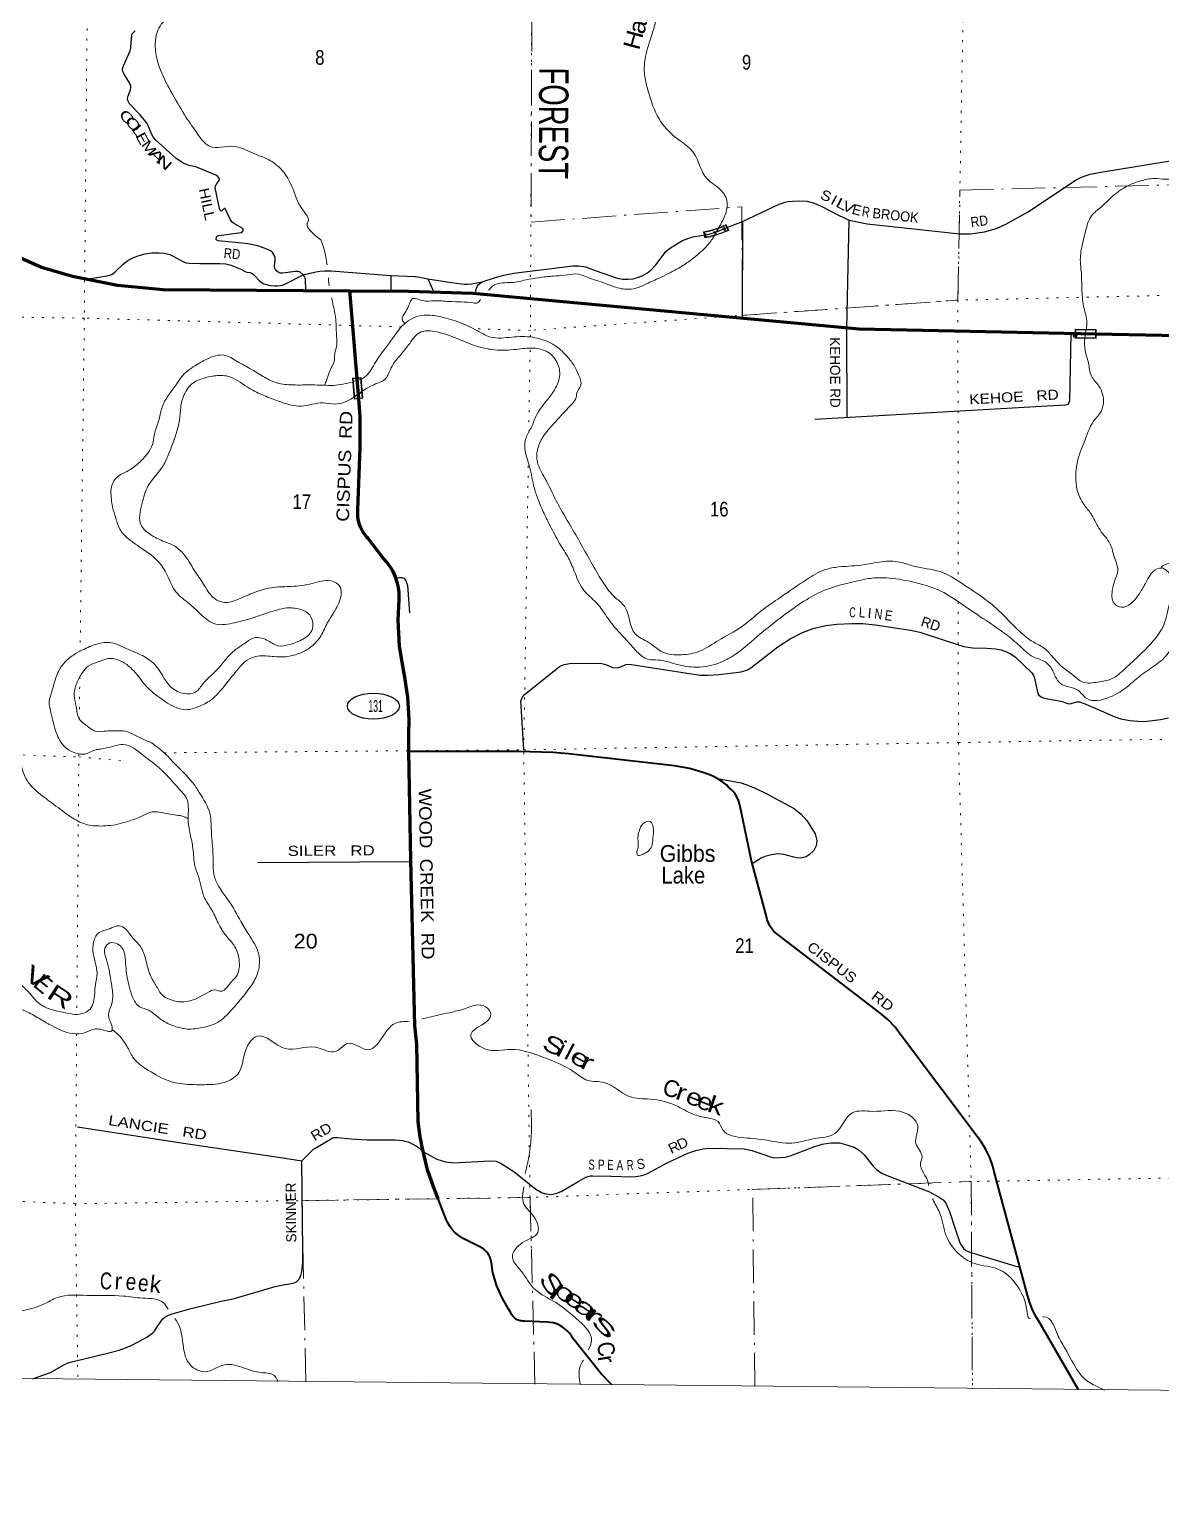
# Model space of a CAD drawing. Header units: feet. Extents: x -252658 to 9, y -366365 to -181930.
# Drawn here: x -245257 to -231771, y -366365 to -348978 of the extents above; entities that cross this region are included whole.
import ezdxf
from ezdxf.enums import TextEntityAlignment as Align

# ---------------------------------------------------------------- set-up
doc = ezdxf.new("R2010")
doc.units = ezdxf.units.FT
doc.header["$LTSCALE"] = 80
doc.header["$PDMODE"] = 32
doc.header["$PDSIZE"] = 40
doc.linetypes.add('DOT_DASHED', pattern=[7.7, 5, -1.2, 0.3, -1.2])
doc.linetypes.add('DOTTED', pattern=[1.5, 0.3, -1.2])
for name, color, linetype, lineweight in [('17', 7, 'Continuous', 25), ('20', 7, 'Continuous', 70), ('23', 7, 'Continuous', 70), ('26', 7, 'Continuous', 40), ('29', 7, 'Continuous', 25), ('31', 7, 'Continuous', 13), ('39', 7, 'Continuous', 13), ('4', 7, 'Continuous', 13), ('44', 7, 'DOT_DASHED', 13), ('57', 7, 'Continuous', 13), ('59', 7, 'Continuous', 13), ('7', 7, 'DOTTED', 13)]:
    doc.layers.add(name, color=color, linetype=linetype, lineweight=lineweight)
for name, color, linetype in [('27', 7, 'Continuous'), ('30', 7, 'Continuous'), ('41', 7, 'Continuous'), ('55', 7, 'Continuous')]:
    doc.layers.add(name, color=color, linetype=linetype)

msp = doc.modelspace()

# ---------------------------------------------------------------- linework, layer by layer
at = {"layer": '17'}
msp.add_ellipse((-241158.67, -357042.41), major_axis=(-309.24, 1), ratio=0.500121, dxfattribs=at)
at = {"layer": '20'}
for points in [[(-241439.81, -352097.79), (-243660.9, -352082.25), (-244205.15, -352031.53), (-244741.11, -351924.19), (-245109.35, -351815.6), (-245411.01, -351683.32)], [(-220957.41, -352900.48), (-226215.41, -352766.23), (-227931.03, -352721.26), (-230594.82, -352651.43), (-232552.68, -352610.79), (-235376.15, -352552.18), (-239976.3, -352128.69), (-240738.48, -352102.69), (-241439.81, -352097.79)]]:
    msp.add_lwpolyline(points, dxfattribs=at)
at = {"layer": '23'}
for points in [[(-240735.31, -357581.41), (-240738.68, -357378.53), (-240732.61, -357201.88), (-240746.64, -356936.03), (-240788.39, -356673.11), (-240797.12, -356634.39), (-240847.48, -356327.54), (-240865.49, -356017.12), (-240850.98, -355770.76), (-240850.69, -355764.71), (-240851.34, -355697.42), (-240859.02, -355630.56), (-240873.64, -355564.87), (-240895.05, -355501.07), (-240923.01, -355439.86), (-240957.21, -355381.91), (-240997.29, -355327.84), (-241042.8, -355278.27), (-241219.35, -355044.96), (-241235.82, -355027.81), (-241263.67, -354993.69), (-241287.8, -354956.85), (-241307.94, -354917.68), (-241323.89, -354876.63), (-241335.45, -354834.13), (-241342.51, -354790.66), (-241344.98, -354746.69), (-241342.85, -354702.7), (-241317.33, -353961.14), (-241315.66, -353592.08), (-241333.04, -353381.23), (-241436.88, -352133.31), (-241439.81, -352097.79)], [(-240388.68, -362910.25), (-240444.71, -362766.38), (-240515.72, -362565.93), (-240580.36, -362277.34), (-240585.93, -362252.5), (-240591.22, -362227.34), (-240603.04, -362171.15), (-240627.04, -361989.29), (-240642.97, -361068.1), (-240663.3, -360848.92), (-240713.8, -358875.67), (-240735.31, -357581.41)]]:
    msp.add_lwpolyline(points, dxfattribs=at)
at = {"layer": '26'}
for points in [[(-232762.99, -365185.39), (-233235.68, -364369.6), (-233264.01, -364324.43), (-233307.9, -364239.82), (-233342.7, -364151.09), (-233368.04, -364059.21), (-233765.06, -362590.42), (-233782.9, -362520.78), (-233818.47, -362419.66), (-233864.41, -362322.81), (-233920.23, -362231.29), (-233922.29, -362233.24), (-234870.72, -360968.66), (-234872.39, -360966.19), (-234947.47, -360867.12), (-235032.49, -360776.44), (-235126.52, -360695.15), (-236389.9, -359727.23), (-236391.04, -359725.95), (-236416.01, -359694.54), (-236437.57, -359660.7), (-236455.46, -359624.78), (-236469.51, -359587.2), (-236479.55, -359548.35), (-236654.8, -358883.77), (-236790.34, -358236.29), (-236797.36, -358206.53), (-236810.54, -358167.11), (-236827.76, -358129.29), (-236848.84, -358093.47), (-236873.55, -358060.06), (-236901.62, -358029.41), (-236932.74, -358001.86), (-236951.81, -357983.9), (-237002.83, -357942.46), (-237057.91, -357906.58), (-237116.43, -357876.65), (-237177.76, -357853.01), (-237221.79, -357836.78), (-237395.99, -357785.31), (-237574.61, -357752.34), (-238833.63, -357611.01), (-239018.21, -357592.72), (-239429.13, -357583.36), (-240702.95, -357581.46), (-240735.31, -357581.41)], [(-238321.38, -365128.37), (-238447.61, -364995.27), (-238787.61, -364565.09), (-238801.71, -364541.92), (-238824.4, -364511.22), (-238850.17, -364483.05), (-238878.75, -364457.73), (-238909.82, -364435.53), (-238943.04, -364416.71), (-238978.04, -364401.46), (-239014.45, -364389.95), (-239051.86, -364382.31), (-239089.86, -364378.63), (-239360.59, -364367.52), (-239361.02, -364367.54), (-239378.45, -364367.75), (-239395.81, -364366.14), (-239412.9, -364362.71), (-239429.54, -364357.53), (-239445.55, -364350.63), (-239460.75, -364342.09), (-239474.97, -364332.01), (-239488.07, -364320.5), (-239499.88, -364307.69), (-239510.3, -364293.71), (-239519.19, -364278.72), (-239526.47, -364262.88), (-239555.71, -364217.98), (-239631.02, -364082.35), (-239691.73, -363939.59), (-239729.53, -363816.27), (-239737.2, -363791.25), (-239740.92, -363766.27), (-239758.28, -363649.73), (-239762.5, -363631.73), (-239770.13, -363608.89), (-239780.11, -363586.97), (-239792.32, -363566.22), (-239806.64, -363546.85), (-239822.9, -363529.09), (-239840.93, -363513.13), (-239860.53, -363499.14), (-239881.48, -363487.27), (-240087.96, -363381.65), (-240112.92, -363368.88), (-240137.96, -363351.89), (-240158, -363337.71), (-240192.16, -363307.72), (-240222.99, -363274.33), (-240250.16, -363237.89), (-240273.38, -363198.82), (-240292.38, -363157.54), (-240388.68, -362910.25)]]:
    msp.add_lwpolyline(points, dxfattribs=at)
at = {"layer": '29'}
for p, q in [((-236763.72, -351268.06), (-236768.31, -352435.45)), ((-240950.29, -351912.58), (-240949.18, -352099.17)), ((-240511.69, -351952.17), (-240438.8, -352110.3)), ((-232854.06, -352607.19), (-232869.34, -353407.57)), ((-232925.49, -353456.36), (-235900.29, -353627.71)), ((-242533.37, -358904.2), (-240716.23, -358891.66))]:
    msp.add_line(p, q, dxfattribs=at)
for points in [[(-243428.28, -350568.59), (-243508.85, -350518.59), (-243747.95, -350302.14), (-243776.18, -350266.99), (-243796.34, -350233.79), (-243841.17, -350127.7), (-243853.27, -350099.94), (-243935.82, -350000.26), (-244061.07, -349866.4), (-244083.12, -349827.24), (-244088.1, -349808.02), (-244083.84, -349783.81), (-244052.53, -349701.22), (-244045.4, -349674.16), (-244048.25, -349655.65), (-244061.07, -349615.78), (-244126.54, -349516.1), (-244141.48, -349481.21), (-244144.32, -349461.28), (-244140.77, -349436.36), (-244106.61, -349350.92), (-244055.37, -349237), (-244046.12, -349202.11), (-244041.14, -349137.32), (-244036.87, -349053.29), (-244029.76, -349034.8), (-244016.95, -349019.12), (-243995.6, -348997.77)], [(-235492.56, -351253.24), (-235278.44, -351295.71), (-234173.97, -351415.33), (-234050.15, -351416.75), (-233883.62, -351392.54), (-233737.03, -351351.24), (-233627.43, -351301.41), (-233371.25, -351159), (-232790.55, -350771.67), (-232725.08, -350740.34), (-232682.39, -350723.25), (-232625.46, -350706.16), (-232585.6, -350697.63), (-232448.96, -350674.84), (-231206.53, -350471.96)], [(-241993.6, -351904.77), (-242035.19, -351870.62), (-242052.79, -351864.75), (-242086.39, -351866.35), (-242239.99, -351883.42), (-242269.33, -351882.9), (-242286.93, -351877.02), (-242312, -351855.15), (-242325.33, -351842.87), (-242334.4, -351817.79), (-242335.99, -351798.05), (-242327.46, -351725.47), (-242329.07, -351696.13), (-242340.26, -351672.11), (-242360, -351638.5), (-242371.73, -351625.69), (-242382.93, -351618.75), (-242426.66, -351597.4), (-242470.4, -351582.46), (-242523.73, -351564.32), (-242606.93, -351544.04), (-242683.73, -351531.24), (-243005.87, -351501.35), (-243024.01, -351492.82), (-243029.34, -351484.28), (-243025.07, -351452.26), (-243016.54, -351441.59), (-242999.47, -351435.19), (-242732.8, -351398.9), (-242716.8, -351388.23), (-242709.33, -351377.56), (-242709.33, -351359.41), (-242720, -351347.67), (-242824.01, -351288.45), (-242839.47, -351277.23), (-242865.07, -351240.95), (-242918.4, -351123.55), (-242927.47, -351115.55), (-242934.41, -351115.01), (-242939.74, -351117.15), (-242952.54, -351129.96), (-242963.21, -351140.63), (-242973.87, -351144.9), (-242980.27, -351142.76), (-242990.94, -351112.88), (-243042.15, -350866.35), (-243040.01, -350846.07), (-243022.94, -350816.19), (-242995.75, -350781.5), (-242990.94, -350773.5), (-242991.49, -350759.09), (-243001.61, -350743.62), (-243012.82, -350731.34), (-243033.61, -350718), (-243244.81, -350628.36), (-243273.63, -350617.68), (-243335.49, -350604.87), (-243364.28, -350596.34), (-243385.73, -350589.07), (-243428.28, -350568.59)], [(-236763.72, -351268.06), (-236326.68, -351062.89), (-236256.23, -351039.39), (-236220.65, -351030.85), (-236167.27, -351025.86), (-236079.74, -351023.73), (-235993.63, -351028.71), (-235951.65, -351037.97), (-235908.95, -351052.21), (-235817.15, -351088.52), (-235620.73, -351193.9), (-235492.56, -351253.24)], [(-239861.75, -351987.42), (-239703.76, -351934.73), (-239606.27, -351908.39), (-239487.43, -351886.32), (-238784.33, -351798.03), (-238715.3, -351797.31), (-238661.93, -351803.72), (-238634.88, -351810.84), (-238505.37, -351857.84), (-238254.87, -351943.28), (-238193.67, -351954.67), (-238123.93, -351957.52), (-238065.57, -351951.82), (-238012.92, -351937.58), (-237959.54, -351915.51), (-237896.21, -351880.62), (-237854.21, -351847.16), (-237793.73, -351786.64), (-237674.18, -351624.3), (-237633.61, -351590.84), (-237557.47, -351541.71), (-237477.76, -351494.71), (-237415.14, -351470.51), (-237356.78, -351453.42), (-237281.35, -351439.18), (-237181.73, -351422.09), (-237109.13, -351403.58), (-237062.17, -351387.91), (-236965.39, -351348.04), (-236848.68, -351299.63), (-236763.72, -351268.06)], [(-235518.23, -353603.62), (-235522.49, -352544.33), (-235492.56, -351253.24)], [(-244572.68, -351957.92), (-244307.22, -351912.25), (-244273.62, -351899.97), (-244238.95, -351873.83), (-244138.68, -351775.65), (-244081.62, -351733.49), (-244014.95, -351698.81), (-243949.35, -351673.72), (-243876.28, -351653.99), (-243795.75, -351642.77), (-243709.88, -351641.18), (-243644.81, -351647.58), (-243584.01, -351662.52), (-243536.01, -351684.93), (-243451.74, -351732.96), (-243400.55, -351756.43), (-243385.08, -351761.23), (-243353.61, -351767.11), (-243225.61, -351769.25), (-242984.54, -351769.25), (-242914.68, -351775.11), (-242890.68, -351779.92), (-242862.93, -351786.32), (-242745.6, -351831.15), (-242686.94, -351863.16), (-242664.53, -351871.7), (-242630.4, -351878.1), (-242609.61, -351882.9), (-242589.88, -351895.18), (-242566.4, -351918.66), (-242515.2, -351976.29), (-242481.6, -352000.29), (-242462.4, -352009.9), (-242429.86, -352021.11), (-242389.87, -352031.24), (-242338.13, -352036.05), (-242304.53, -352035.51), (-242265.59, -352031.78), (-242241.07, -352026.44), (-242206.94, -352013.63), (-241993.6, -351904.77)], [(-241993.6, -351904.77), (-241842.21, -351867.09), (-241794.53, -351859.26), (-241741.87, -351856.41), (-241662.88, -351858.54), (-240950.29, -351912.58)], [(-241963.39, -352092.88), (-241968, -351957.07), (-241971.2, -351943.2), (-241976.53, -351929.32), (-241993.6, -351904.77)], [(-240950.29, -351912.58), (-240663.04, -351926.19), (-240606.11, -351933.31), (-240511.69, -351952.17)], [(-240511.69, -351952.17), (-240227.53, -351995.97), (-240108.33, -352011.98), (-240076.66, -352014.48), (-240039.3, -352015.54), (-239991.26, -352011.63), (-239861.75, -351987.42)], [(-239939.93, -352131.43), (-239937.9, -352087.81), (-239932.21, -352062.18), (-239923.67, -352045.09), (-239910.15, -352025.16), (-239892.36, -352008.07), (-239861.75, -351987.42)], [(-232925.49, -353456.36), (-232896.74, -353449.55), (-232886.78, -353443.85), (-232873.97, -353428.19), (-232869.34, -353407.57)], [(-240887.91, -355512.05), (-240850.39, -355508.77), (-240818.37, -355509.48), (-240794.88, -355517.31), (-240772.82, -355546.51), (-240764.99, -355568.58), (-240752.9, -355606.32), (-240727.27, -355931.01)], [(-239368.37, -357562.89), (-239398.45, -357036.8), (-239402.71, -356984.1), (-239388.48, -356938.53), (-239364.29, -356905.78), (-238942.97, -356569.69), (-238918.76, -356559.72), (-238881.76, -356545.48), (-238823.4, -356535.52), (-238453.33, -356529.82), (-238392.12, -356545.48), (-238310.99, -356581.09), (-238255.47, -356585.35), (-238214.2, -356575.39), (-238151.57, -356546.91), (-238110.29, -356542.63), (-238009.23, -356558.3), (-237269.08, -356672.23), (-237172.28, -356675.07), (-237041.34, -356666.53), (-236779.44, -356632.36), (-236702.57, -356609.56), (-236665.57, -356586.78), (-236341.04, -356336.14), (-236194.42, -356240.72), (-236050.67, -356165.25), (-235923.98, -356115.4), (-235771.69, -356079.8), (-235642.15, -356064.13), (-235461.39, -356057), (-235331.85, -356058.44), (-235185.26, -356074.1), (-234763.94, -356136.77), (-234652.91, -356162.39), (-234325.54, -356267.78), (-234126.26, -356330.43), (-234023.78, -356347.53), (-233852.98, -356353.23)], [(-233852.98, -356353.23), (-233749.06, -356360.35), (-233684.29, -356371.03), (-233638.04, -356385.98), (-233577.54, -356416.61), (-233512.78, -356460.04), (-233319.2, -356645.17), (-233298.56, -356677.22), (-233287.89, -356710.68), (-233267.96, -356804.67), (-233245.19, -356890.12), (-233236.64, -356910.06), (-233220.27, -356925.02), (-233201.06, -356937.12), (-233171.17, -356947.08), (-232971.9, -356981.26), (-232955.87, -356985.9), (-232912.12, -357004.05), (-232888.26, -357010.82), (-232869.76, -357013.67), (-232849.49, -357012.59), (-232781.17, -356992.66), (-232771.55, -356990.17), (-232749.85, -356992.66), (-232675.84, -357018.29), (-232337.07, -357166.4), (-232257.71, -357193.82), (-232152.04, -357214.82), (-232054.16, -357222.3), (-231975.54, -357223.36), (-231881.22, -357214.47), (-231784.8, -357200.58), (-231690.86, -357180.64)], [(-237063.02, -357902.64), (-236781.02, -357956.78), (-236724.08, -357973.87), (-236621.6, -358013.74), (-236473.57, -358084.95), (-236157.59, -358258.69), (-236066.49, -358329.89), (-235998.17, -358403.95), (-235898.53, -358563.44), (-235878.61, -358643.19), (-235887.15, -358705.85), (-235912.77, -358762.82), (-235964.01, -358808.39), (-236006.71, -358836.87), (-236069.34, -358853.96), (-236112.04, -358851.11), (-236151.89, -358839.72), (-236271.45, -358808.39), (-236336.93, -358802.69), (-236416.64, -358814.08), (-236496.34, -358834.02), (-236541.89, -358853.96), (-236647.22, -358919.47)], [(-244681.87, -362051.5), (-243448.24, -362242.32), (-242288.42, -362415.15), (-242012.59, -362457.21)], [(-242012.59, -362457.21), (-241895.14, -362341.54), (-241870.24, -362320.9), (-241843.9, -362301.67), (-241670.25, -362199.13), (-241653.89, -362188.45), (-241633.24, -362182.04), (-241619.73, -362179.91), (-241587.69, -362179.2), (-241422.58, -362196.29), (-241231.85, -362207.68), (-240898.79, -362207.68), (-240813.39, -362216.22), (-240767.85, -362226.19), (-240745.07, -362233.31), (-240696.68, -362254.68), (-240656.82, -362276.03), (-240611.28, -362308.79), (-240562.88, -362350.09)], [(-240562.88, -362350.09), (-240404.9, -362436.97), (-240298.14, -362469.72), (-240205.63, -362482.54), (-239772.93, -362459.75), (-239697.49, -362464.03), (-239636.29, -362488.23), (-239488.26, -362585.07), (-239226.36, -362795.84), (-239148.07, -362839.99), (-239105.37, -362851.38), (-239038.48, -362858.5), (-238974.42, -362842.84), (-238924.61, -362824.32), (-238713.95, -362699), (-238629.97, -362652.01), (-238573.03, -362637.77), (-238548.84, -362636.34), (-238326.8, -362642.04), (-238099.06, -362647.73), (-238035.93, -362644.23), (-237982.34, -362636.34), (-237933.94, -362624.94), (-237894.1, -362607.86), (-237660.67, -362482.54), (-237415.85, -362368.61), (-237319.05, -362334.43), (-237230.81, -362314.49), (-237153.95, -362305.95), (-236744.02, -362317.34), (-236654.35, -362335.85), (-236499.21, -362385.7), (-236435.15, -362409.91), (-236378.22, -362421.3), (-236317.02, -362419.88), (-236252.96, -362415.6), (-236197.45, -362397.09), (-235901.4, -362288.86), (-235814.57, -362261.8), (-235713.51, -362243.29), (-235609.61, -362244.71), (-235548.4, -362260.38), (-235434.53, -362297.4), (-235371.91, -362334.43), (-235314.97, -362385.7), (-235206.8, -362522.41)], [(-242009.09, -363778.54), (-241998.34, -363668.08), (-241999.76, -363525.67), (-242012.59, -362457.21)], [(-235206.8, -362522.41), (-235166.94, -362562.29), (-235101.47, -362607.86), (-234950.59, -362670.52), (-234537.82, -362827.17), (-234421.1, -362892.68), (-234372.71, -362924.01), (-234344.24, -362961.04), (-234298.69, -363063.57), (-234230.37, -363268.64), (-234170.59, -363442.38), (-234130.74, -363502.19), (-234102.27, -363524.98), (-234076.65, -363539.22), (-233951.39, -363579.09), (-233467.45, -363724.35)], [(-242113.08, -363916.24), (-242075.2, -363898.78), (-242043.89, -363868.88), (-242021.11, -363824.73), (-242009.09, -363778.54)], [(-243554.06, -364281.67), (-243327.58, -364219.41), (-242971.86, -364128.43), (-242826.63, -364102.15), (-242329.26, -363956.46), (-242272.41, -363944.16), (-242113.08, -363916.24)], [(-245219.26, -365055.73), (-245003.04, -364978.25), (-244843.62, -364887.11), (-244792.38, -364864.33), (-244735.45, -364850.09), (-244308.44, -364744.7), (-244186.03, -364713.37), (-244111.67, -364687.09), (-244041.56, -364659.97), (-243960.79, -364615.88), (-243856.52, -364558.86), (-243784.65, -364508.3), (-243764.01, -364486.23), (-243733.41, -364434.25), (-243670.78, -364343.11), (-243643.02, -364319.61), (-243608.15, -364300.39), (-243554.06, -364281.67)]]:
    msp.add_lwpolyline(points, dxfattribs=at)
at = {"layer": '29', "linetype": 'DOTTED', "lineweight": 100}
msp.add_arc((-237406.12, -350367.34), 1080.04, 279.97721, 295.39162, dxfattribs=at)
at = {"layer": '31'}
for p, q in [((-236963.73, -351317.43), (-236938.85, -351370.93)), ((-236959.87, -351306.78), (-236928.24, -351374.78)), ((-237212.73, -351465.48), (-237226.15, -351391.69)), ((-237206.28, -351456.19), (-237216.84, -351398.14))]:
    msp.add_line(p, q, dxfattribs=at)
for radius, start, end in [(1040.04, 279.9646, 295.40859), (1048.04, 280.40515, 294.96796), (1115.04, 279.98774, 295.3775), (1107.04, 280.4, 294.96687)]:
    msp.add_arc((-237406.12, -350367.34), radius, start, end, dxfattribs=at)
at = {"layer": '39'}
for points in [[(-238404, -340444.05), (-238403, -340559.05), (-238411, -340675.05), (-238450, -340797.05), (-238482, -340915.05), (-238518, -341054.05), (-238550, -341232.05), (-238573, -341401.05), (-238600, -341510.05), (-238612, -341607.05), (-238624, -341719.05), (-238614, -341823.05), (-238585, -341960.05), (-238570, -342095.05), (-238560, -342204.05), (-238529, -342313.05), (-238501, -342438.05), (-238453, -342621.05), (-238382, -342759.05), (-238316, -342873.05), (-238267, -343141.05), (-238212, -343285.05), (-238200, -343489.05), (-238211, -343798.05), (-238266, -343938.05), (-238394, -344172.05), (-238577, -344395.05), (-238761, -344528.05), (-239102, -344782.05), (-239396, -345005.05), (-239545, -345223.05), (-239669, -345479.05), (-239789, -345742.05), (-239931, -345970.05), (-240114, -346171.05), (-240212, -346334.05), (-240275, -346469.05), (-240345, -346626.05), (-240451, -346796.05), (-240600, -346936.05), (-240713, -347054.05), (-240842, -347218.05), (-240902, -347408.05), (-240953, -347661.05), (-241010, -347775.05), (-241120, -347911.05), (-241356, -348053.05), (-241712, -348082.05), (-242115, -348258.05), (-242617, -348529.05), (-243143, -348786.05), (-243588, -348827.05), (-243724, -348991.05), (-243690, -349475.05), (-243551, -349753.05), (-243391, -350025.05), (-243252, -350225.05), (-243111, -350372.05), (-242818, -350374.05), (-242600, -350453.05), (-242405, -350533.05), (-242245, -350660.05), (-242129, -350851.05), (-242002, -351127.05), (-241939, -351277.05), (-241946, -351290.05), (-241911, -351376.05), (-241783, -351487.05)], [(-237098.57, -351435.5), (-236986, -351228.05), (-236946, -351041.05), (-237025, -350890.05), (-237186, -350761.05), (-237348, -350450.05), (-237549, -350277.05), (-237734, -350083.05), (-237876, -349754.05), (-237920, -349583.05), (-237932, -349498.05), (-237923, -349336.05), (-237854, -349077.05), (-237804, -348910.05), (-237782, -348760.05), (-237716, -348485.05), (-237650, -348344.05), (-237598, -348030.05), (-237454, -347601.05), (-237415, -347552.05), (-237295, -347274.05), (-237259, -347123.05), (-237210, -346935.05), (-237163, -346736.05), (-236926, -346509.05), (-236722, -346409.05), (-236412, -346156.05), (-236005, -345791.05), (-235640, -345620.05), (-235299, -345633.05), (-234942, -345601.05), (-234790, -345512.05), (-234582, -345395.05), (-234481, -345300.05), (-234407, -345229.05)], [(-232670.54, -352555.39), (-232662.74, -352504.95), (-232695.64, -352305.49), (-232722.15, -352092.16), (-232728.81, -351887.37), (-232739.17, -351670.45), (-232724.76, -351580.56), (-232677.36, -351381.2), (-232608.42, -351202.46), (-232493.23, -351097.16), (-232332.69, -350946.9), (-232151.03, -350833.31), (-232007.12, -350780.91), (-231827.84, -350757.52), (-231687.46, -350763.21), (-231523.91, -350651.15), (-231436.76, -350470.98)], [(-241783, -351487.05), (-241745, -351602.05), (-241710.35, -351787.17)], [(-239786.89, -352086.93), (-239768, -352068.05), (-239717, -352025.05), (-239515, -351996.05), (-239340, -351965.05), (-239192, -351939.05), (-239015, -351919.05), (-238878, -351909.05), (-238752, -351894.05), (-238634, -351923.05), (-238535, -351962.05), (-238417, -351999.05), (-238294, -352046.05), (-238120, -352077.05), (-238005, -352056.05), (-237885, -352003.05), (-237729, -351931.05), (-237523, -351824.05), (-237394, -351741.05), (-237296, -351663.05), (-237224, -351599.05), (-237131, -351489.05), (-237098.57, -351435.5)], [(-241694.98, -351938.5), (-241688, -352016.05), (-241684.53, -352033.54)], [(-241655.6, -352179.58), (-241646, -352228.05), (-241610, -352407.05), (-241598, -352620.05), (-241602, -352779.05), (-241617, -352829.05), (-241623, -352917.05), (-241686, -353068.05), (-241716, -353162.05), (-241734, -353216.05), (-241734, -353222.05)], [(-240788.93, -352480.54), (-240817, -352434.05), (-240773, -352340.05), (-240730, -352251.05), (-240701, -352194.05), (-240575, -352211.05), (-240432, -352213.05), (-240256, -352222.05), (-240111, -352227.05), (-239971, -352239.05), (-239919, -352238.05), (-239882.92, -352198.88)], [(-241402.33, -353177.68), (-241263.2, -353124.04), (-241146.64, -352966.62), (-241027.65, -352793.21), (-240929.88, -352663.37), (-240815.49, -352511.91), (-240603.53, -352391.08), (-240410.89, -352394.13), (-240183.61, -352454.25), (-239941.44, -352558.89), (-239763.05, -352645.81), (-239510.12, -352646.43), (-239261.25, -352648.94), (-239054.19, -352714.55), (-238929.86, -352796.04), (-238851.72, -352878.33), (-238764.4, -352992.96), (-238714.87, -353094.55), (-238688.05, -353219.63), (-238738.94, -353322.61), (-238741.58, -353346.61), (-238835.6, -353486.58), (-239013.34, -353680.51), (-239133.6, -353825.81), (-239199.58, -353968.51), (-239205.97, -354134.84), (-239116.63, -354325.75), (-238981.26, -354598.11), (-238866.16, -354801.73), (-238733.64, -355029.87), (-238468.86, -355496.19), (-238339.35, -355686.15), (-238272.88, -355754.09), (-238169.09, -355853.1), (-238041.21, -356181.43), (-237877.33, -356286.02), (-237713.67, -356398.64), (-237491.67, -356430.54), (-237275.75, -356388.05), (-237043.41, -356255.73), (-236778.35, -356100.19), (-236540.41, -355907.83), (-236344.03, -355768.54), (-236196.79, -355666.08), (-235994.5, -355530.96), (-235778.68, -355416.26), (-235619.25, -355384.33), (-235309.35, -355356.35), (-235079.49, -355318.24), (-234869.06, -355331.78), (-234727.62, -355373.6), (-234410.18, -355440.1), (-234148.9, -355581.35), (-233792.16, -355833.43), (-233739.16, -355878.95), (-233672.53, -355940.88), (-233578.76, -356039.62), (-233420.11, -356190.22), (-233311.83, -356271.3), (-233179.32, -356346.99), (-233079.48, -356443.89), (-232952.56, -356579.61), (-232826.54, -356673.19), (-232710.29, -356756.47), (-232531.58, -356755.14), (-232376.11, -356721.1), (-232204.06, -356591.21), (-232039.46, -356439.05), (-231782.73, -356142.87), (-231759.61, -356103.36), (-231682.28, -355834.57), (-231640.05, -355679.21), (-231646.03, -355524.59), (-231680.5, -355461.5), (-231737.36, -355409.86), (-231768.99, -355390.97), (-231646.83, -355325.97), (-231539.66, -355220.46), (-231387.41, -355080.01), (-231172.7, -355007.41), (-230971.99, -354932.43), (-230838.9, -354909.84), (-230641.87, -354898.95), (-230451.87, -354926), (-230268.52, -354900.72), (-229951.39, -354826.78), (-229810.12, -354798.39), (-229692.76, -354839.58), (-229569.22, -354951.14), (-229466.37, -355086.24), (-229302.65, -355273.08), (-229247, -355447.05), (-229275.71, -355622.83), (-229248.36, -355727.86), (-229141.5, -355939.29), (-228959.09, -356102.54)], [(-241289.79, -353297.18), (-241387.82, -353359.8), (-241155.13, -353213.14), (-241010.64, -353138.69), (-240949.19, -353015.93), (-240824.24, -352844.68), (-240726.63, -352720.86), (-240590.53, -352584), (-240439.81, -352577.92), (-240145.11, -352669.9), (-239906.59, -352760.41), (-239714.84, -352797.53), (-239455.73, -352792.29), (-239258.61, -352777.39), (-239081.22, -352826.17), (-238960.58, -352971.76), (-238944.79, -353134.67), (-239029.88, -353316.99), (-239215.33, -353574.92), (-239277.36, -353719.73), (-239340.92, -353846.45), (-239356.27, -353972.43), (-239299.72, -354188.55), (-239242.27, -354446.83), (-239197.61, -354580.4), (-239125.75, -354748.78), (-239055.26, -354893.06), (-238999.77, -354996.82), (-238944.39, -355104.59)], [(-231771.2, -355398.94), (-231799.34, -355400.21), (-231895.32, -355461.89), (-231947.79, -355548.77), (-232025.55, -355681.14), (-232096.39, -355779.58), (-232188.62, -355851.39), (-232251.18, -355863.79), (-232338.29, -355817.38), (-232355.83, -355644.4), (-232324.74, -355530.87), (-232296.44, -355447.36), (-232333.99, -355271.85), (-232385.99, -355112.01), (-232506, -354942.37), (-232603.78, -354767.28), (-232685.19, -354656.83), (-232771.25, -354494.09), (-232793.54, -354349.07), (-232769.05, -354104.98), (-232684.54, -353868.48), (-232561.54, -353618.94), (-232511.87, -353562.07), (-232466.31, -353432.87), (-232519.17, -353228.88), (-232608.39, -353110.19), (-232644.4, -352952.78), (-232673.71, -352845.69), (-232691.77, -352692.76), (-232670.53, -352555.22)], [(-243124.06, -360449.41), (-243051.1, -360423.23), (-242961.14, -360437.63), (-242872.61, -360353.69), (-242781.44, -360245.75), (-242758.54, -360061.79), (-242806.74, -359910.08), (-242903.89, -359787.17), (-242996.55, -359646.33), (-243082.29, -359471.56), (-243168.88, -359328.87), (-243236.78, -359086.37), (-243283.3, -358946.73), (-243307.85, -358735.46), (-243339.64, -358570.13), (-243364.68, -358376.9), (-243376.99, -358157.92), (-243485.59, -358012.64), (-243600.63, -357883.25), (-243759.33, -357734.65), (-243891.21, -357634.91), (-244142.57, -357497.93), (-244229.25, -357511.7), (-244392.91, -357551.55), (-244457.37, -357559.89), (-244593.26, -357612.49), (-244703.39, -357601.58), (-244816.26, -357542.45), (-244924.55, -357385.15), (-244994.24, -357134.58), (-245018.38, -356983.49), (-244998.26, -356905.79), (-244958.41, -356764.4), (-244915.07, -356643.17), (-244845.92, -356532.65), (-244730.89, -356433.36), (-244620.87, -356372.05), (-244450.4, -356302.29), (-244275.34, -356286.82), (-244096.53, -356357.71), (-243908, -356440.88), (-243766.14, -356542.9), (-243648.14, -356712.49), (-243564.62, -356818.99), (-243407.98, -356893.31), (-243277, -356874.68), (-243183.93, -356770.8), (-243027.24, -356614.42), (-242808.16, -356375.43), (-242697.72, -356298.08), (-242589.55, -356230.71), (-242429.59, -356254.96), (-242294.86, -356322.69), (-242153.95, -356308.33), (-242016, -356253.77), (-241892.63, -356142.66), (-241880.12, -356048.7), (-241939.31, -355932.81), (-242036.5, -355888.13), (-242188.65, -355872.11), (-242307.76, -355897.07), (-242485.88, -355952.58), (-242629.74, -356002.97), (-242813.61, -356048.31), (-243034.87, -356064.57), (-243204.71, -355957.81), (-243345.78, -355825.73), (-243510.6, -355680.99), (-243613.77, -355481.69), (-243727.71, -355310.2), (-243952.08, -355139.82), (-244058.47, -355062.81), (-244167.96, -354951.62), (-244226.25, -354801.64), (-244264.96, -354670.24), (-244281.7, -354543.42), (-244283.86, -354473.15), (-244225.85, -354328.23), (-244050.42, -354222.5), (-243927.31, -354121.41), (-243789.64, -353924.42), (-243768.63, -353812.63), (-243711.46, -353623.56), (-243673.56, -353480.12), (-243597.55, -353337.68), (-243512.08, -353217.55), (-243447.41, -353124.96), (-243281.17, -352986.89), (-243140.59, -352908.33), (-242934.59, -352861.58), (-242781.96, -352935.79), (-242603.89, -353034.74), (-242453.69, -353124.93), (-242308.87, -353190.92), (-242116.81, -353216.01), (-241885.95, -353216.05), (-241633.22, -353224.68)], [(-243800.79, -357478.8), (-243991.27, -357393.57), (-244094.37, -357344.73), (-244260.78, -357336.35), (-244337.12, -357338.36), (-244451.73, -357345.39), (-244568.41, -357278.14), (-244662.49, -357191.42), (-244696.86, -357048.09), (-244721.52, -356917.05), (-244691.59, -356771.4), (-244623.97, -356642.78), (-244553.65, -356564.38), (-244446.06, -356519.06), (-244316.46, -356476.31), (-244172.6, -356502.15), (-243989.71, -356647.37), (-243861.42, -356807.2), (-243678.7, -356958.43), (-243384.9, -357084.49), (-243241.41, -357048.13), (-243094.8, -356969.72), (-242921.33, -356785.7), (-242788.56, -356622.68), (-242609.76, -356464.88), (-242414.53, -356445.93), (-242216.03, -356455.14), (-242068.69, -356424.9), (-241891.52, -356329.25), (-241781.76, -356201.73), (-241703.43, -356047.32), (-241617.43, -355907.14), (-241544.11, -355714.48), (-241551.93, -355630.02), (-241666.28, -355550.8), (-241887.9, -355581.1), (-242135.77, -355616.72), (-242340.82, -355627.4), (-242597.6, -355696.9), (-242782.32, -355774.3), (-242931.72, -355806.49), (-243068.62, -355744.73), (-243180.97, -355589.33), (-243291.05, -355423.95), (-243424.31, -355223.87), (-243540.24, -355128.55), (-243665.31, -355075.13), (-243813.82, -354997.01), (-243925.33, -354885.76), (-243916.84, -354639.24), (-243838.66, -354414.61), (-243663.87, -354180.48), (-243593.77, -354033.87), (-243511.53, -353807.34), (-243468.83, -353633.93), (-243452.73, -353479.89), (-243414.88, -353338.46), (-243300.54, -353189), (-243184.77, -353137.87), (-243057.54, -353109.11), (-242887.01, -353113.58), (-242661.48, -353239.85), (-242483.24, -353332.79), (-242308.39, -353401.56), (-242133.17, -353456.31), (-242019.03, -353467.32), (-241755.06, -353430.11), (-241614.9, -353443.81), (-241420.51, -353380.7), (-241387.82, -353359.8)], [(-241633.22, -353224.68), (-241405.16, -353178.5), (-241402.33, -353177.68)], [(-238944.39, -355104.59), (-238836.52, -355277.93), (-238756.9, -355456.55), (-238648.03, -355668.03), (-238509.08, -355804.07), (-238396.52, -355951.45), (-238274.35, -356115.14), (-238129.9, -356271.38), (-238020.72, -356394.6), (-237888.57, -356484.33), (-237762.34, -356493.65), (-237558.82, -356541.11), (-237344.95, -356576.81), (-237056.76, -356534.21), (-236851.13, -356425.26), (-236551.65, -356182.36), (-236280.99, -355966.79), (-236031.49, -355792.78), (-235797.31, -355666.52), (-235410.92, -355554.29), (-235243.41, -355520.56), (-235048.5, -355513.64), (-234754.59, -355559.45), (-234400.24, -355673.06), (-234145.45, -355832.19), (-233900.86, -355997.08), (-233628.75, -356184.75), (-233461.81, -356325.54), (-233302.59, -356454.09), (-233157.67, -356516.06), (-233081.59, -356600.3), (-232981.64, -356769.42), (-232771.05, -356853.18), (-232663.24, -356952.29), (-232397.85, -356937.18), (-232204.26, -356827.91), (-232027.78, -356682.09), (-231855.94, -356560.21), (-231710.03, -356431.64), (-231618.49, -356233.44), (-231545.38, -355972.56), (-231460.82, -355810.29), (-231454.7, -355577.75), (-231477.57, -355454.78), (-231489.13, -355360.2), (-231390.68, -355280.53), (-231099.68, -355207.92), (-230803.04, -355149.49), (-230602.27, -355148.74), (-230417.49, -355145.56), (-230262.02, -355111.52), (-230103.64, -355043.45), (-229976.78, -355028.72), (-229804.83, -355055.3), (-229634.67, -355150.03), (-229522.01, -355293.4), (-229433.2, -355504.36), (-229403.95, -355689.68), (-229387.36, -355822.51), (-229356.63, -356027.93), (-229219.62, -356161.91), (-228963.68, -356353.18), (-228825.25, -356433.03), (-228619.19, -356460.5), (-228423.71, -356355.3), (-228215.81, -356312.6), (-227987.95, -356274.44), (-227906.56, -356003.76), (-227844.91, -355644.29), (-227818.21, -355316), (-227784.7, -355034.03), (-227747.01, -354898.61), (-227672.64, -354665.85), (-227476.03, -354747.23), (-227460.97, -355014.43), (-227437.57, -355346.04), (-227417.13, -355561.22), (-227348.12, -355761.62), (-227274.57, -355942.09), (-227106.32, -356032.76), (-226891.07, -356168.79), (-226676.62, -356334.89), (-226623.77, -356405.38)], [(-247123.28, -356900.92), (-247118.28, -356908.39), (-247013.48, -356969.31), (-246843.86, -356931.63), (-246746.56, -357048.52), (-246717.68, -357095.42), (-246625.92, -357194.11), (-246472.34, -357232.24), (-246382.28, -357166.4), (-246200.04, -357030.75), (-246084.17, -356975.62), (-245983.33, -357034.43), (-245770.56, -357188.45), (-245575.75, -357261.76), (-245457.44, -357343.1), (-245387.69, -357515.44), (-245354.95, -357720.91), (-245282.14, -357929.44), (-245147.41, -358073.39), (-244964.37, -358212.6), (-244757.57, -358364.46), (-244585.15, -358449.22), (-244405.01, -358469.99), (-244173.41, -358441.95), (-244058.06, -358406.86), (-243907.97, -358348.61), (-243778.21, -358299.86), (-243684.13, -358310.35), (-243602.19, -358324.53), (-243504.26, -358341.14), (-243426.34, -358355.22), (-243376.71, -358376.58), (-243369.66, -358379.14)], [(-249086.88, -365015.91), (-249040.35, -364958.33), (-248968.03, -364879.98), (-248874.59, -364762.07), (-248747.68, -364669.11), (-248648.75, -364571.4), (-248498.13, -364493.1), (-248420.48, -364440.97), (-248290.77, -364317.99), (-248198.96, -364262.22), (-248035.63, -364158.18), (-247923.6, -364020.7), (-247785.4, -363879.88), (-247692.17, -363769.99), (-247540.08, -363635.56), (-247364.6, -363527.83), (-247232.83, -363402.89), (-247159.4, -363282.45), (-247153.39, -363130.15), (-247177.73, -362987.09), (-247270.29, -362842.23), (-247384.91, -362696.8), (-247490.34, -362583.7), (-247658.12, -362474.99), (-247840.42, -362383.96), (-247960.48, -362216.31), (-248024.04, -362114.35), (-248085.66, -361938.21), (-248096.86, -361829.59), (-248099.3, -361616.89), (-248141.8, -361477.36), (-248167.78, -361320.21), (-248125.82, -361174.87), (-248030.21, -361050.99), (-247814.77, -361026.55), (-247516.59, -361062.45), (-247328.7, -361093.45), (-246976.83, -361072.59), (-246752.47, -360861.82), (-246508.83, -360681.64), (-246330.29, -360533.87), (-246217.16, -360430.51), (-246081.8, -360397.95), (-245978.06, -360422.74), (-245708.34, -360548.16), (-245487.13, -360610.13), (-245276.32, -360685.87), (-245124.01, -360772.11), (-244983.58, -360852.02), (-244874.56, -360905.03), (-244737.03, -360942.73), (-244600.3, -360934.28), (-244484.68, -360889.17), (-244414.47, -360891.01), (-244328.73, -360913.32), (-244276.52, -360912.68), (-244274.78, -360846.52), (-244302.97, -360773.57), (-244313.53, -360717.12), (-244278.43, -360603.7), (-244262.81, -360467.7), (-244284.83, -360312.66), (-244309.07, -360165.58), (-244342.12, -360048.37), (-244359.6, -359949.62), (-244315.42, -359872.54), (-244226.88, -359864.83), (-244157.88, -359912.78), (-244115.11, -360042.28), (-244104.5, -360172.95), (-244065.84, -360382.59), (-244026.98, -360507.98), (-243943.67, -360622.51), (-243834.39, -360665.49), (-243712.32, -360756.96), (-243534.14, -360851.9), (-243370.48, -360888.28), (-243195.37, -360870.81), (-242992.64, -360795.88), (-242846.52, -360659.29), (-242720.19, -360512.15), (-242591.12, -360337), (-242524.61, -360174.25), (-242529.47, -359977.53), (-242642.3, -359763.94), (-242736.6, -359609.01), (-242884.53, -359356.38), (-242992.92, -359203.09), (-243049.79, -359075.22), (-243068.7, -358801.91), (-243086.39, -358558.71), (-243106.26, -358321.48), (-243232.12, -358069.44), (-243315.23, -357946.9), (-243522.34, -357730.83), (-243655.23, -357592.95), (-243800.79, -357478.8)], [(-237910.67, -358786.65), (-237967, -358815.05), (-238012, -358816.05), (-238023, -358794.05), (-238016, -358758.05), (-238005, -358678.05), (-238009, -358610.05), (-237995, -358534.05), (-237947, -358442.05), (-237862, -358416.05), (-237826, -358485.05), (-237830, -358613.05), (-237845, -358713.05), (-237884, -358767.05), (-237910.67, -358786.65)], [(-249270.58, -365010.47), (-249206.49, -364939.93), (-249162.73, -364878.89), (-249088.24, -364794.58), (-249003.51, -364702.52), (-248928.92, -364614.2), (-248906.11, -364586.72), (-248841.39, -364492.13), (-248789.5, -364427.29), (-248727, -364340.66), (-248632.34, -364252.87), (-248526.44, -364195.47), (-248420.86, -364150.09), (-248327.47, -364110.41), (-248170.68, -364026.26), (-248086.47, -363954.24), (-248043.03, -363905.23), (-247958.56, -363823.19), (-247908.15, -363738.25), (-247847.6, -363649.57), (-247812.44, -363610.37), (-247718.05, -363532.6), (-247606.6, -363493.4), (-247525.46, -363461.42), (-247441.68, -363405.44), (-247379.34, -363324.83), (-247337.47, -363259.73), (-247314.78, -363160.02), (-247330.46, -363069.34), (-247366.05, -362972.12), (-247428.4, -362900.27), (-247528.92, -362829.43), (-247645.07, -362742.14), (-247778.9, -362640.33), (-247863.22, -362563.9), (-247955.56, -362487.26), (-248053.97, -362412.46), (-248100.64, -362355.07), (-248160.24, -362255.21), (-248245.67, -362144.65), (-248276.82, -362031.49), (-248305.49, -361900.35), (-248309.99, -361765.83), (-248314.53, -361709.54), (-248342.26, -361466.08), (-248347.07, -361343.59), (-248345.12, -361269.42), (-248351.82, -361219.09), (-248343.43, -361129.04), (-248246.35, -361025.27), (-248151.38, -360925.45), (-247998.18, -360825.15), (-247858.75, -360790.69), (-247745.93, -360775.6), (-247571.56, -360786.19), (-247329.34, -360812.59), (-247120.91, -360826.08), (-246949.49, -360796.47), (-246837.89, -360751.25), (-246743.29, -360665.47), (-246593.52, -360543.02), (-246472.21, -360433.86), (-246380.93, -360321.91), (-246241.56, -360213.22), (-246103.19, -360142.63), (-245932.62, -360145.09), (-245761.25, -360193.72), (-245594.42, -360262.28), (-245346.34, -360371.09), (-245229.03, -360490.52), (-245146.93, -360574.92), (-245058.13, -360633.41), (-244954.66, -360668.22), (-244806.89, -360698.17), (-244676.8, -360713.62), (-244532.63, -360651.2), (-244492.3, -360568), (-244468.76, -360359.99), (-244449.23, -360228.11), (-244471.73, -360091.11), (-244498.18, -359952), (-244470, -359796.27), (-244436.64, -359749), (-244298.69, -359694.44), (-244209.47, -359660.67), (-244125.74, -359682.93), (-244045.86, -359775.29), (-243932.88, -359906.64), (-243874.27, -360044.58), (-243822.84, -360226.47), (-243800.09, -360277.22), (-243730.97, -360397.39), (-243671.05, -360485.22), (-243588, -360533.53), (-243442.29, -360565.44), (-243333.49, -360550.24), (-243124.06, -360449.41)], [(-240580.34, -360768.6), (-240358, -360716.05), (-240074, -360646.05), (-239822, -360623.05), (-239760, -360716.05), (-239998, -360954.05), (-239833, -361124.05), (-239518, -361131.05), (-239144, -361222.05), (-238768, -361401.05), (-238606, -361500.05), (-238417, -361524.05), (-238112, -361691.05), (-237861, -361724.05), (-237557, -361800.05), (-237355, -361901.05), (-237177, -361948.05), (-237055, -361991.05), (-236997, -362090.05), (-236740, -362184.05), (-236470, -362213.05), (-236175, -362249.05), (-235905, -362193.05), (-235666, -362133.05), (-235454, -361886.05), (-235211, -361869.05), (-234848, -361881.05), (-234676, -362045.05), (-234699, -362251.05), (-234626, -362411.05), (-234644, -362485.05), (-234552, -362722.05), (-234549.28, -362750.33)], [(-244267.94, -360894.16), (-244214, -360940.05), (-244094, -361093.05), (-244023, -361223.05), (-243806, -361400.05), (-243549, -361521.05), (-243311, -361550.05), (-243122, -361550.05), (-242904, -361514.05), (-242761, -361407.05), (-242679, -361137.05), (-242539, -360972.05), (-242209, -361121.05), (-241847, -361106.05), (-241601, -361153.05), (-241462, -361059.05), (-241227, -361136.05), (-241020, -360938.05), (-240901, -360822.05), (-240733.1, -360796.36)], [(-239352.61, -362609.92), (-239299, -362365.05), (-239280, -361848.05)], [(-238600.3, -364708.02), (-238562, -364598.05), (-238707, -364368.05), (-239031, -364121.05), (-239251, -363974.05), (-239396, -363775.05), (-239503, -363610.05), (-239382, -363432.05), (-239201, -363311.05), (-239247, -363123.05), (-239370, -362968.05), (-239367.3, -362767.21)], [(-234500.23, -362911.16), (-234489, -362934.05), (-234410, -363094.05), (-234339, -363350.05), (-234208, -363549.05), (-233997, -363683.05), (-233853, -363715.05), (-233714, -363751.05), (-233469, -363982.05), (-233374, -364263.05), (-233338, -364337.05), (-233335.05, -364336.69)], [(-247086.27, -365036.32), (-247077, -365028.05), (-246904, -364905.05), (-246686, -364746.05), (-246365, -364510.05), (-246173, -364347.05), (-245976, -364255.05), (-245658, -364295.05), (-245339, -364247.05), (-245093, -364170.05), (-244920, -364085.05), (-244570, -364062.05), (-244136, -364069.05), (-243906, -364094.05), (-243660, -364149.05), (-243602.98, -364227.19)], [(-243522.37, -364337.65), (-243498, -364371.05), (-243419, -364689.05), (-243346, -364882.05), (-243163, -364970.05), (-242933, -364888.05), (-242696, -364927.05), (-242495, -364981.05), (-242345, -365012.05), (-242291.23, -365087.06)], [(-233185.98, -364318.28), (-233176, -364317.05), (-233003, -364547.05), (-232918, -364700.05), (-232759, -364977.05), (-232663.45, -365077.97), (-232581.98, -365126.05), (-232451.44, -365189.28)], [(-238691.38, -365124.66), (-238705.5, -365052.85), (-238709.76, -365003.38), (-238693, -364895.05), (-238657.84, -364834.41)]]:
    msp.add_spline(points, degree=3, dxfattribs=at)
at = {"layer": '4'}
msp.add_lwpolyline([(-250643.67, -181929.5), (-219314.25, -182252.72), (-187984.41, -182532.85), (-156654.22, -182769.88), (-125323.73, -182963.82), (-93993.01, -183114.65), (-62662.1, -183222.4), (-31331.08, -183287.04), (0, -183308.59), (0, -366365.25), (-31582.88, -366343.53), (-63165.71, -366278.36), (-94748.41, -366181.36), (-126330.93, -366017.71), (-157913.21, -365822.21), (-189495.2, -365583.27), (-221076.82, -365300.9), (-252658.03, -364975.08)], close=True, dxfattribs=at)
msp.add_lwpolyline([(-250643.67, -181929.5), (-219314.25, -182252.72), (-187984.41, -182532.85), (-156654.22, -182769.88), (-125323.73, -182963.82), (-93993.01, -183114.65), (-62662.1, -183222.4), (-31331.08, -183287.04), (0, -183308.59), (0, -366365.25), (-31582.88, -366343.53), (-63165.71, -366278.36), (-94748.41, -366181.36), (-126330.93, -366017.71), (-157913.21, -365822.21), (-189495.2, -365583.27), (-221076.82, -365300.9), (-252658.03, -364975.08)], close=True, dxfattribs=at)
at = {"layer": '44'}
for points in [[(-252487.82, -349507.96), (-252348.55, -349507.96), (-252303.63, -347008.14), (-249703.81, -347077.11), (-249682.16, -346305.55), (-244786.17, -346319.55), (-239467.57, -346370.7), (-239263.1, -346382.07), (-239281.7, -351276.45), (-236771.07, -351092.95), (-236767.08, -352387.22), (-234198.67, -352205.91), (-234173.66, -350894.05), (-231507.31, -350830.02), (-231511.01, -349529.58), (-220922.81, -349306.38)], [(-236616.38, -365146), (-236643.51, -362798.69), (-234041.11, -362705.55), (-234026.01, -365172.55)], [(-241962.93, -365090.28), (-242011.37, -362932.17), (-239293.76, -362894.85), (-239235.85, -365118.86)]]:
    msp.add_lwpolyline(points, dxfattribs=at)
at = {"layer": '55'}
msp.add_point((-232802.59, -352632.08), dxfattribs=at)
at = {"layer": '57'}
for p, q in [((-232803.1, -352657.08), (-232800.97, -352552.1)), ((-232800.97, -352552.1), (-232551.02, -352557.16)), ((-232551.02, -352557.16), (-232553.15, -352662.14)), ((-232803.1, -352657.08), (-232553.15, -352662.14))]:
    msp.add_line(p, q, dxfattribs=at)
msp.add_lwpolyline([(-232559.17, -352564.99), (-232793.13, -352560.25), (-232794.94, -352649.24), (-232560.98, -352653.98)], close=True, dxfattribs=at)
at = {"layer": '59'}
for points in [[(-241304.11, -353126.11), (-241282.54, -353375.18), (-241387.15, -353384.24), (-241408.71, -353135.17)], [(-241311.39, -353134.77), (-241400.04, -353142.45), (-241379.86, -353375.57), (-241291.2, -353367.89)]]:
    msp.add_lwpolyline(points, close=True, dxfattribs=at)
at = {"layer": '7'}
for p, q in [((-239289.53, -352648.5), (-239263.1, -346382.07)), ((-239308.43, -353780.82), (-239292.56, -352779.38)), ((-244654.54, -356692.58), (-244660.8, -357195.27)), ((-244666.15, -357610.94), (-244690.38, -360712.81)), ((-239235.18, -365118.87), (-239255.97, -364329.81))]:
    msp.add_line(p, q, dxfattribs=at)
for points in [[(-244543.53, -346329.92), (-244601.29, -352420.69), (-244650.73, -356387.25)], [(-234096.01, -346469.37), (-234198.67, -352205.91), (-234194.88, -355551.28)], [(-240824.62, -352523.97), (-244601.29, -352420.69), (-247256.26, -352383.2), (-249729.89, -352244.13), (-252517.36, -352192.62)], [(-231801.59, -352151.64), (-234198.67, -352205.91), (-239289.18, -352565.96), (-239967.19, -352547.42)], [(-239274.73, -363617.2), (-239293.76, -362894.85), (-239368.37, -357562.89), (-239314, -354132.13)], [(-234194.59, -355799.46), (-234192.69, -357475.89), (-234041.11, -362705.55), (-234025.11, -365172.56)], [(-243650.13, -357598.23), (-239368.37, -357562.89), (-234192.69, -357475.89), (-228840.41, -357391.52), (-228733.98, -357390.29), (-223612.41, -357223.64), (-222076.3, -357203.94)], [(-252575.25, -357452.81), (-249764.94, -357470.91), (-244666.43, -357646.68), (-244087.65, -357699.97)], [(-244692.2, -360945.47), (-244708.01, -362969.58), (-244678.1, -365061.51)], [(-221051.72, -362693.98), (-223638.95, -362661.27), (-228784.97, -362612.64), (-234041.11, -362705.55), (-239293.76, -362894.85), (-244708.01, -362969.58), (-247256.48, -362860.55)]]:
    msp.add_lwpolyline(points, dxfattribs=at)

# ---------------------------------------------------------------- texts
at = {"layer": '17'}
for s, rotation, width, p in [('CISPUS  RD', 88.029, 1.15, (-241428.32, -354187.85)), ('WOOD  CREEK  RD', 271.077, 1.1, (-240600.75, -359043.92))]:
    msp.add_text(s, height=150, rotation=rotation, dxfattribs=dict(at, width=width)).set_placement(p, align=Align.CENTER)
at = {"layer": '17', "width": 0.55}
msp.add_text('131', height=140, dxfattribs=at).set_placement((-241132.61, -357110.72), align=Align.CENTER)
at = {"layer": '27'}
for s, width, p in [('CISPUS', 1.15, (-236006.6, -359932.71)), ('RD', 1.2, (-235240.59, -360519.57))]:
    msp.add_text(s, height=120, rotation=322.543, dxfattribs=dict(at, width=width)).set_placement(p)
at = {"layer": '30'}
for s, rotation, width, p in [('C', 313.097, 1.6, (-244137.77, -350068.18)), ('O', 312.097, 1.5, (-244064.7, -350147.65)), ('L', 305.63, 1.7, (-244004.23, -350224.84)), ('E', 298.407, 1.3, (-243962.19, -350308.39)), ('M', 306.471, 1.3, (-243879.09, -350425.73)), ('A', 317.846, 1.75, (-243774.48, -350530.63)), ('N', 317.846, 1.6, (-243690.41, -350612.17)), ('S', 338.42, 1.15, (-235789.96, -351018.39)), ('I', 331.786, 1.25, (-235701.05, -351065.69)), ('L', 331.786, 1.45, (-235608.33, -351113.64)), ('V', 335.157, 1.25, (-235527.33, -351150.95)), ('R', 350.319, 0.8, (-235303.08, -351212.95)), ('C', 359.259, 0.65, (-235454.59, -355984.71)), ('L', 356.863, 0.85, (-235342.9, -355985.96)), ('N', 352.539, 0.8, (-235151.76, -356003.56)), ('E', 351.539, 0.85, (-235031.38, -356021.3)), ('R', 24.955, 1.1, (-237555.49, -362350.87)), ('D', 24.955, 1.1, (-237452.68, -362303.02)), ('S', 358.529, 0.7, (-238562.05, -362563.53)), ('P', 358.529, 0.75, (-238446.84, -362563.69)), ('E', 359.069, 0.7, (-238336.32, -362566.62)), ('A', 359.569, 0.75, (-238224.51, -362570.21)), ('R', 2.074, 0.7, (-238098.9, -362568.82)), ('S', 9.254, 0.9, (-237964.37, -362554.59))]:
    msp.add_text(s, height=120, rotation=rotation, dxfattribs=dict(at, width=width)).set_placement(p, align=Align.CENTER)
for s, rotation, width, p in [('HILL', 281.735, 1.15, (-243238.62, -350883.77)), ('BROOK', 353.819, 0.95, (-235220.48, -351226.41)), ('RD', 8.272, 0.9, (-234038.28, -351339.24)), ('RD', 354.699, 0.85, (-242944.9, -351703.27)), ('KEHOE   RD', 3.297, 1.15, (-234059.43, -353449.59)), ('SILER   RD', 0.395, 1.25, (-242179.31, -358826.75)), ('LANCIE   RD', 351.207, 1.25, (-244320.97, -362030.89)), ('RD', 30.562, 1.1, (-241859.75, -362227.62))]:
    msp.add_text(s, height=120, rotation=rotation, dxfattribs=dict(at, width=width)).set_placement(p)
for s, rotation, p in [('E', 344.781, (-235417.02, -351188.79)), ('I', 354.902, (-235254.86, -355991.66)), ('R', 342.155, (-234593.94, -356102.57)), ('D', 342.155, (-234486, -356137.32))]:
    msp.add_text(s, height=120, rotation=rotation, dxfattribs=at).set_placement(p, align=Align.CENTER)
for s, rotation, p in [('KEHOE RD', 270.23, (-235722.03, -352648.89)), ('SKINNER', 90.688, (-242075.92, -363430.32))]:
    msp.add_text(s, height=120, rotation=rotation, dxfattribs=at).set_placement(p)
at = {"layer": '41'}
for s, rotation, width, p in [('a', 77.287, 1.1, (-237934.68, -349048.38)), ('H', 74.973, 1.15, (-237995.46, -349238.09)), ('S', 336.03, 1.4, (-239164.84, -361122.76)), ('i', 333.028, 1.2, (-238991.89, -361196.7)), ('l', 332.743, 1.15, (-238900.29, -361234.11)), ('e', 330.602, 1.45, (-238836.49, -361266.69)), ('r', 334.058, 1.5, (-238710.27, -361340.78)), ('r', 341.215, 1.3, (-237575.19, -361716.16)), ('e', 338.933, 1.25, (-237457.38, -361760.11)), ('e', 339.179, 1.2, (-237324.56, -361815.72)), ('k', 341.01, 1.35, (-237196.88, -361864.07)), ('C', 358.897, 0.75, (-244416.25, -363987.37)), ('e', 354.593, 0.85, (-244115.36, -363990.02)), ('e', 353.271, 0.85, (-243970.3, -364004.43)), ('S', 304.654, 1.65, (-239200.99, -363862.54)), ('p', 321.965, 1.85, (-239048.33, -364017.1)), ('e', 327.678, 1.55, (-238913.44, -364126.25)), ('a', 324.159, 1.75, (-238792.19, -364211.58)), ('r', 321.231, 2, (-238659.53, -364317.06)), ('s', 316.397, 2.3, (-238573.84, -364388.85)), ('C', 280.063, 0.9, (-238500, -364632.04)), ('r', 279.225, 1.05, (-238489.21, -364790.66))]:
    msp.add_text(s, height=200, rotation=rotation, dxfattribs=dict(at, width=width)).set_placement(p)
for s, width, p in [('Gibbs', 0.95, (-237417.61, -358897.01)), ('Lake', 0.9, (-237467.96, -359155.3))]:
    msp.add_text(s, height=200, dxfattribs=dict(at, width=width)).set_placement(p, align=Align.CENTER)
at = {"layer": '41', "width": 1.55}
for s, rotation, p in [('V', 325.874, (-245225.28, -360355.42)), ('R', 326.742, (-244939.42, -360587.02))]:
    msp.add_text(s, height=200, rotation=rotation, dxfattribs=at).set_placement(p, align=Align.CENTER)
at = {"layer": '41'}
msp.add_text('E', height=200, rotation=320.847, dxfattribs=at).set_placement((-245154.22, -360427.36), align=Align.CENTER)
for s, rotation, p in [('C', 346.312, (-237727.91, -361671.94)), ('r', 357.185, (-244245.24, -363989)), ('k', 353.755, (-243830.82, -364020.68))]:
    msp.add_text(s, height=200, rotation=rotation, dxfattribs=at).set_placement(p)
at = {"layer": '44', "width": 0.7}
msp.add_text('FOREST', height=350, rotation=269.758, dxfattribs=at).set_placement((-239184.11, -349434.35))
at = {"layer": '7'}
for s, width, p in [('8', 0.85, (-241851.19, -349401.9)), ('9', 0.85, (-236770.05, -349459.24)), ('17', 0.85, (-242121.85, -354694.77)), ('16', 0.85, (-237150.95, -354783.17)), ('20', 1.1, (-242108.33, -359929.06)), ('21', 0.85, (-236850.02, -359982.64))]:
    msp.add_text(s, height=175, dxfattribs=dict(at, width=width)).set_placement(p)

doc.saveas('drawing.dxf')
